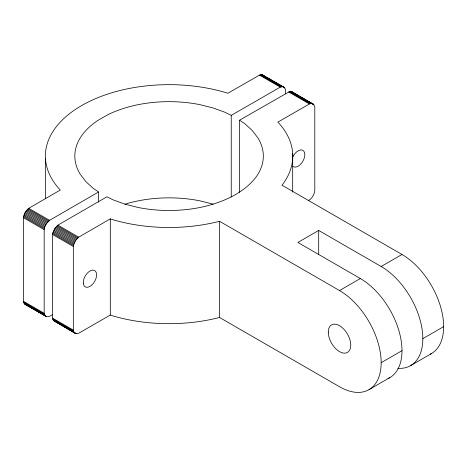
<?xml version="1.0" encoding="UTF-8"?>
<svg xmlns="http://www.w3.org/2000/svg" width="467" height="467" viewBox="0 0 467 467"><rect width="100%" height="100%" fill="white"/><g stroke="black" fill="none" stroke-linecap="round" stroke-linejoin="round"><path stroke-width="0.7" d="M52.695 314.589L48.755 316.679L46.566 316.696L25.125 304.402L23.508 302.102L23.35 217.622L25.125 212.438L28.726 208.305L60.325 190.005L59.712 189.444A123.697 71.416 0 0 1 81.608 105.577A123.697 71.416 0 0 1 226.874 92.933L227.849 93.283L259.442 75.105L261.748 74.679L284.409 87.498L285.489 89.401L285.646 93.873M45.953 316.428L44.96 315.505L44.178 313.293L44.178 229.647L44.96 226.53L46.566 223.483L49.555 220.331L98.584 191.966L93.248 188.388L85.753 181.5L80.12 174.045A94.246 54.411 0 0 1 97.638 120.579L107.603 114.829A94.246 54.411 0 0 1 200.203 104.713L213.115 107.965L225.041 112.296L231.241 115.372L280.27 87.131L282.576 86.704L283.872 87.101M401.999 350.67L381.171 362.696A58.906 34.009 60 0 1 339.521 386.74L219.478 317.437L218.544 317.723A123.697 71.416 0 0 1 111.274 315.406L110.305 315.05L78.713 333.234L77.137 333.654L75.105 333.257L53.291 320.315L52.508 318.103L52.666 233.442L54.896 228.293L57.885 225.141L106.914 196.776L113.113 199.853L125.039 204.178L137.946 207.436A94.246 54.411 0 0 0 206.764 205.947C225.012 201.079 243.395 192.918 255.461 177.834A94.246 54.411 0 0 0 258.035 138.104L252.402 130.649L244.906 123.761L239.571 120.182L289.4 91.66L292.202 91.911L313.561 104.334L314.799 107.071L314.799 190.711C314.227 194.78 311.868 198.79 308.185 200.746M75.105 333.257L73.751 331.698L73.331 330.128L73.331 246.483L73.751 244.416L75.724 240.318L78.713 237.166L110.305 218.86L111.274 219.216A123.697 71.416 0 0 0 218.544 221.533L219.478 221.247L339.521 290.55A58.906 34.009 60 0 1 381.171 362.696M397.831 368.3A58.906 34.009 60 0 0 421.946 328.313A58.906 34.009 60 0 0 381.171 266.505L318.698 230.435L297.87 242.455L360.349 278.525A58.906 34.009 60 0 1 399.291 332.043A58.906 34.009 60 0 1 387.978 378.562M339.521 290.55L360.349 278.525M381.171 266.505L401.999 254.48A58.906 34.009 60 0 1 440.79 307.461A58.906 34.009 60 0 1 430.247 354.225M422.822 338.645L443.65 326.62M368.971 389.659L389.799 377.634M410.627 365.608L431.45 353.589M313.024 103.937L310.999 103.54L309.423 103.966L277.83 122.144L278.437 122.704A123.697 71.416 0 0 1 282.453 184.634L281.957 185.177L401.999 254.48M26.421 304.805L25.125 304.402M55.579 321.635L54.283 321.238M213.115 204.155L200.203 200.903A94.246 54.411 0 0 0 125.039 204.155M262.431 74.813L284.409 87.498M291.583 91.643L313.561 104.334M261.748 74.679L282.576 86.704M283.597 87.294L284.864 88.024M290.906 91.514L314.017 104.853M261.018 74.685L281.84 86.71M290.17 91.52L310.999 103.54M260.242 74.831L281.07 86.85M289.4 91.66L310.222 103.686M259.442 75.105L280.27 87.131M288.6 91.941L309.423 103.966M28.726 208.305L49.555 220.331M57.885 225.141L78.713 237.166M27.927 208.953L48.755 220.979M57.085 225.789L77.907 237.814M27.156 209.706L47.978 221.726M56.309 226.536L77.137 238.561M26.421 210.547L47.249 222.566M55.579 227.376L76.401 239.402M25.743 211.463L46.566 223.483M54.896 228.293L75.724 240.318M25.125 212.438L45.953 224.464M54.283 229.274L75.105 241.293M24.588 213.46L45.416 225.485M53.746 230.295L74.568 242.315M24.132 214.505L44.96 226.53M53.291 231.34L74.113 243.365M23.77 215.561L44.599 227.587M52.929 232.397L73.751 244.416M23.508 216.606L44.336 228.632M52.666 233.442L73.488 245.461M23.35 217.622L44.178 229.647M52.508 234.457L73.331 246.483M23.35 301.268L44.178 313.293M52.508 318.103L73.331 330.128M23.508 302.102L44.336 314.128M52.666 318.938L73.488 330.957M23.77 302.844L44.599 314.869M52.929 319.679L73.751 331.698M24.132 303.48L45.352 315.733M53.291 320.315L76.401 333.66M24.588 304.005L46.566 316.696M53.746 320.835L75.724 333.526M292.202 91.911L293.194 92.834M263.044 75.076L264.036 75.998M318.698 230.435L318.698 254.48M292.686 153.404L292.686 192.025M239.571 120.182L239.571 192.328M231.241 115.372L231.241 196.992M219.478 221.247L219.478 317.437M110.305 218.86L110.305 315.05M98.584 191.966L98.584 202.164M45.462 158.745L45.462 198.825M292.932 156.719A9.422 5.441 -60 0 1 300.106 150.024A9.422 5.441 -60 0 1 304.788 154.098L304.788 155.248A9.422 5.441 -60 0 1 300.106 164.728A9.422 5.441 -60 0 1 292.932 166.316M83.295 283.125L83.295 281.975A9.422 5.441 -60 0 1 93.412 270.142A9.422 5.441 -60 0 1 93.412 283.276A9.422 5.441 -60 0 1 83.295 283.125M328.278 332.154A15.901 9.182 60 0 0 345.142 353.14A15.901 9.182 60 0 0 345.142 330.648A15.901 9.182 60 0 0 328.278 332.154"/></g></svg>
